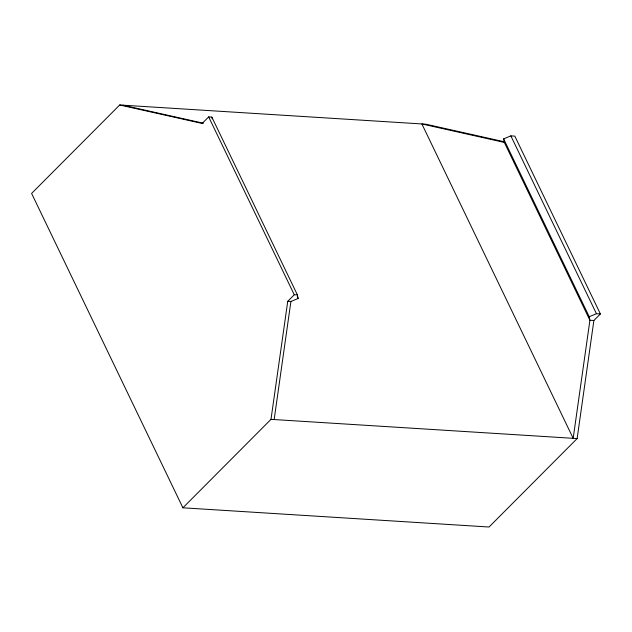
<?xml version="1.0" encoding="UTF-8"?>
<svg xmlns="http://www.w3.org/2000/svg" width="632" height="632" viewBox="0 0 632 632"><rect width="100%" height="100%" fill="white"/><g stroke="black" fill="none" stroke-linecap="round" stroke-linejoin="round"><path stroke-width="0.95" d="M504.447 141.813L425.834 124.196L119.701 104.983L31.6 193.431L182.901 507.804L270.994 419.356L287.742 301.298L294.267 294.749L297.427 294.947L298.122 298.47L290.902 301.496L287.742 301.298M274.162 419.553L290.902 301.496M182.901 507.804L489.034 527.017L577.135 438.569L593.875 320.511L600.4 313.962L514.811 136.117L510.853 135.872L503.633 138.898L504.328 142.421L589.917 320.266L573.177 438.324L421.876 123.951L504.328 142.421M297.427 294.947L211.838 117.102L208.678 116.904L202.145 123.453L119.701 104.983M593.875 320.511L589.917 320.266L589.229 316.743L596.442 313.717L600.4 313.962M270.994 419.356L577.135 438.569M122.861 105.181L203.393 123.224M510.853 135.872L596.442 313.717M503.633 138.898L589.229 316.743M297.269 296.692L298.122 298.47M208.678 116.904L294.267 294.749M211.838 117.102L212.186 118.863"/></g></svg>
